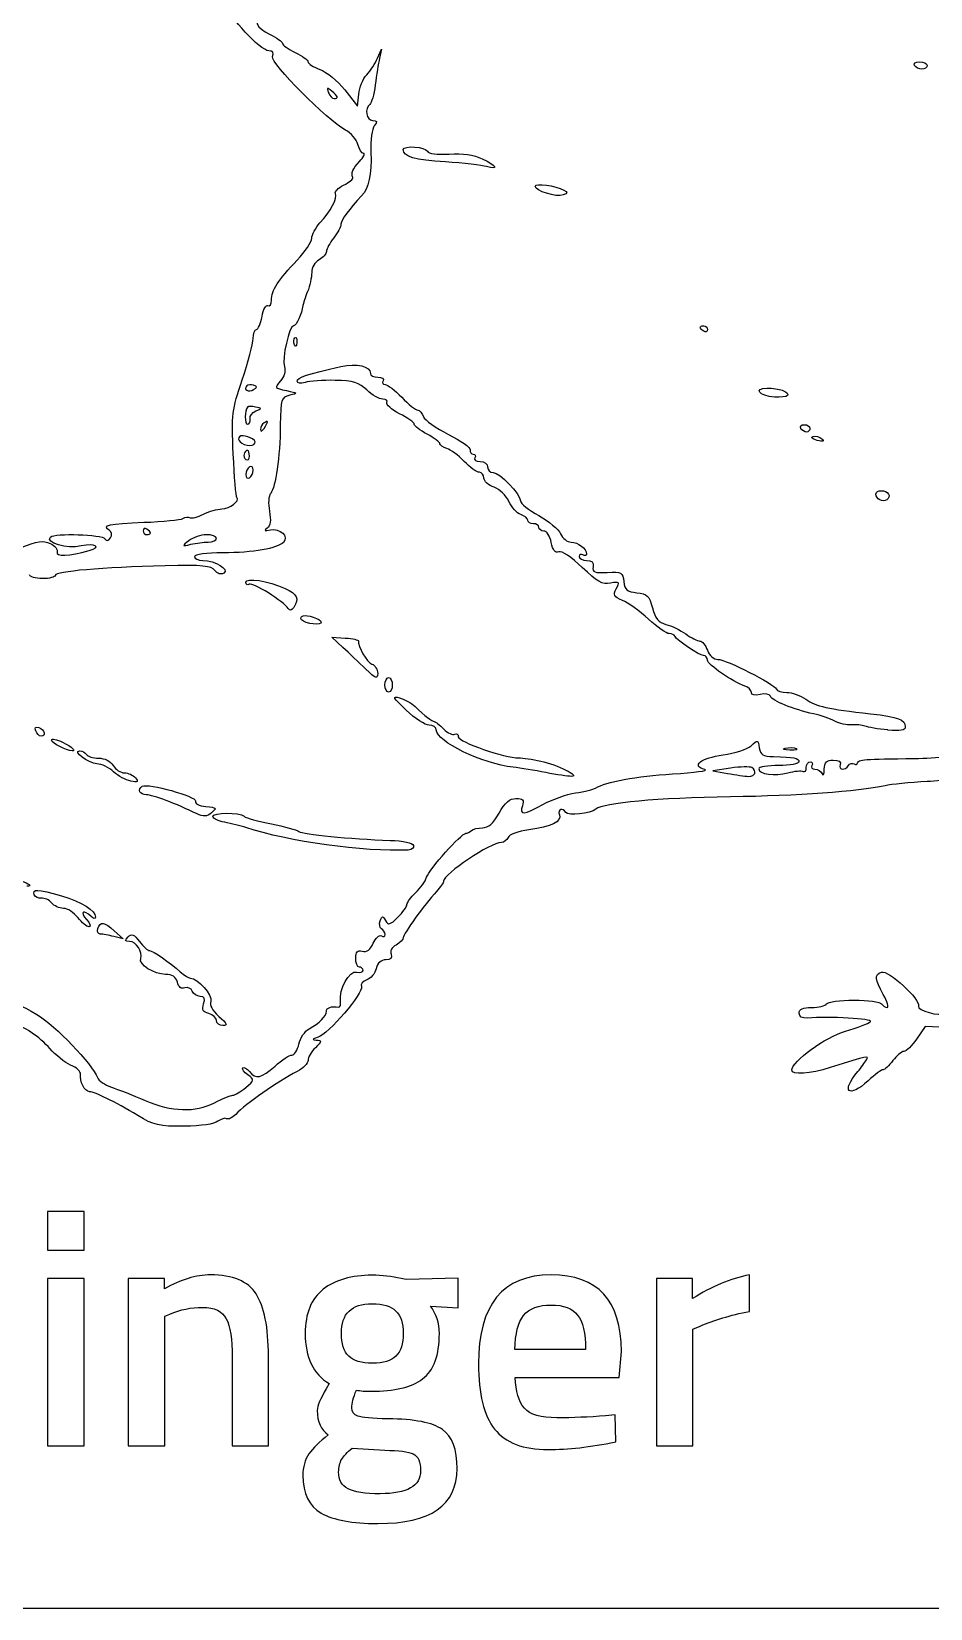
# Model space of a CAD drawing. Extents: x 156 to 440, y 350 to 491.
# Drawn here: x 214.3 to 258.4, y 349.6 to 427 of the extents above; entities that cross this region are included whole.
import ezdxf

# ---------------------------------------------------------------- set-up
doc = ezdxf.new("R2010")
doc.units = 0
doc.layers.add('Layer_1', color=7, linetype='CONTINUOUS')

msp = doc.modelspace()

# ---------------------------------------------------------------- linework, layer by layer
at = {"layer": 'Layer_1', "color": 7}
for points in [[(231.273655, 425.736822), (231.469699, 426.186964), (231.369863, 425.736794)], [(229.023825, 424.121669), (229.02391, 424.121102)], [(229.659055, 424.181027), (230.289233, 423.387921), (230.347542, 423.977159)], [(236.636116, 420.418488), (236.636229, 420.416107)], [(240.397112, 419.020668), (240.397098, 419.020469)], [(247.304384, 412.324271), (247.304384, 412.323987)], [(227.196009, 411.660709), (227.195413, 411.660312)], [(224.845603, 409.641676), (224.845603, 409.642243)], [(250.777545, 409.088494), (250.777545, 409.088891)], [(224.889843, 408.605669), (224.890447, 408.604025)], [(225.697107, 407.821465), (225.697107, 407.822882)], [(224.661855, 407.189339), (224.661861, 407.189962)], [(252.872033, 406.963587), (252.87179, 406.963587)], [(224.897505, 406.472088), (224.897477, 406.472485)], [(224.976875, 405.662598), (224.976875, 405.66223)], [(256.310291, 404.042315), (256.310289, 404.04291)], [(222.861325, 402.326079), (222.861266, 402.32554)], [(227.158064, 398.757713), (227.158081, 398.756154)], [(228.493879, 397.985726), (228.49386, 397.985159)], [(229.570257, 396.790894), (229.03134, 397.296454), (229.689998, 397.248831)], [(230.694361, 395.728668), (230.694369, 395.725153)], [(214.73392, 392.428006), (214.733665, 392.428431)], [(256.352477, 392.730151), (256.35261, 392.734035)], [(216.256575, 391.707723), (216.256575, 391.708261)], [(251.535475, 391.741228), (251.535526, 391.742929)], [(248.626899, 390.858009), (247.753006, 390.731301), (248.473236, 390.598356)], [(249.662217, 390.88423), (249.662208, 390.886356)], [(219.141799, 390.222397), (219.141652, 390.220696)], [(223.111043, 388.666035), (223.110924, 388.665184)], [(232.779966, 386.835024), (232.779991, 386.832019)], [(217.199319, 383.572687), (217.199143, 383.56988)], [(218.332814, 382.859631), (218.765492, 382.473383), (218.315469, 382.586939)], [(223.671898, 378.208205), (223.672028, 378.209991)], [(260.354974, 378.067776), (258.183771, 378.158769), (257.766012, 377.549121)], [(220.795997, 365.270287), (220.795997, 365.780041), (219.020604, 365.780041), (219.020604, 357.559342), (220.812106, 357.559342), (220.812106, 363.93874), (221.059655, 364.036819)], [(231.005948, 365.945244), (231.005957, 365.944677)], [(233.868257, 364.433102), (235.232025, 364.351181), (235.232025, 365.796992), (232.683202, 365.732646), (232.437098, 365.781118)], [(246.758882, 364.794208), (246.758882, 365.780041), (244.982027, 365.780041), (244.982027, 357.559342), (246.775, 357.559342), (246.775, 363.297118), (247.136814, 363.445087)], [(249.553809, 364.168715), (249.553809, 365.961685)], [(224.134362, 361.915739), (224.134362, 357.559285), (225.909754, 357.559285), (225.909754, 361.965543)], [(241.497167, 362.295836), (238.026954, 362.295836)], [(238.044498, 360.913805), (243.140695, 360.913805), (243.256405, 362.195546)], [(228.90244, 360.618491), (228.7545, 360.371027)], [(242.976662, 357.757087), (242.944404, 359.088633), (242.482975, 359.038743)], [(230.020118, 357.444255), (231.631441, 357.346176)], [(281.304513, 349.572813), (172.964497, 349.572813)]]:
    msp.add_lwpolyline(points, dxfattribs=at)
for points in [[(258.028744, 425.197247)], [(252.356706, 407.37206)], [(219.935404, 402.601351)], [(231.819695, 394.589083)], [(240.802024, 390.454894)], [(215.058203, 369.06874), (215.058203, 367.177606), (216.849708, 367.177606), (216.849708, 369.06874)], [(215.058203, 365.780551), (215.058203, 357.559852), (216.849708, 357.559852), (216.849708, 365.780863)], [(223.065028, 365.961628)], [(239.803773, 365.961657)], [(231.005957, 364.54714)], [(239.803809, 364.481376)], [(230.020104, 357.44417)]]:
    msp.add_lwpolyline(points, close=True, dxfattribs=at)
for points in [[(225.925634, 426.10028), (225.538081, 426.10028), (223.896515, 427.844381), (223.896515, 428.256057)], [(225.607859, 427.782501), (225.150851, 427.60732), (225.306967, 427.232721), (225.967972, 426.919068)], [(225.967972, 426.919068), (226.314553, 426.755225), (226.598153, 426.552066), (226.598153, 426.468954)], [(226.598153, 426.468954), (226.598153, 426.386466), (226.881743, 426.183335), (227.228338, 426.018869)], [(226.116717, 425.81588), (226.189284, 426.005518), (226.125505, 426.10028), (225.925634, 426.10028)], [(229.700537, 422.210551), (228.80562, 422.6796), (225.997305, 425.50475), (226.116717, 425.81588)], [(227.228338, 426.018869), (227.574924, 425.855027), (227.85853, 425.647843), (227.85853, 425.559883)], [(227.85853, 425.559883), (227.85853, 425.472009), (228.121841, 425.303915), (228.443683, 425.186929)], [(230.741836, 424.926567), (230.926541, 425.125559), (231.165893, 425.489301), (231.273655, 425.736822)], [(231.369863, 425.736794), (231.314899, 425.489613), (231.220137, 424.899411), (231.159022, 424.426139)], [(257.657995, 425.377247), (257.59688, 425.476743), (257.713583, 425.557247), (257.91745, 425.557247)], [(258.02873, 425.197247), (257.885977, 425.197247), (257.719195, 425.278318), (257.657995, 425.377247)], [(257.91745, 425.557247), (258.121375, 425.557247), (258.288171, 425.476176), (258.288171, 425.377247)], [(258.288171, 425.377247), (258.288171, 425.277751), (258.171299, 425.197247), (258.028744, 425.197247)], [(228.443683, 425.186929), (228.765543, 425.069008), (229.312446, 424.617137), (229.659055, 424.181027)], [(230.347542, 423.977159), (230.379545, 424.301216), (230.557051, 424.728454), (230.741836, 424.926567)], [(229.02391, 424.121102), (228.794615, 424.311874), (228.76831, 424.300252), (228.863044, 424.053638)], [(228.863044, 424.053638), (228.925406, 423.89178), (229.048855, 423.758098), (229.137239, 423.758098)], [(229.137239, 423.758098), (229.368915, 423.758098), (229.336089, 423.86298), (229.023825, 424.121669)], [(231.159022, 424.426139), (231.097907, 423.952894), (230.978483, 423.52268), (230.893529, 423.470268)], [(230.893529, 423.470268), (230.617916, 423.300189), (230.726171, 422.675887), (231.031179, 422.675887)], [(231.113639, 422.42332), (230.994442, 422.281304), (230.921762, 421.716444), (230.945289, 421.117852)], [(231.031179, 422.675887), (231.261636, 422.675887), (231.279041, 422.623729), (231.113639, 422.42332)], [(230.305226, 421.505603), (230.24346, 421.7508), (229.97143, 422.06862), (229.700537, 422.210551)], [(230.584921, 421.058665), (230.492852, 421.058665), (230.367022, 421.260775), (230.305226, 421.505603)], [(230.385504, 420.664706), (230.587359, 420.882123), (230.677214, 421.058665), (230.584921, 421.058665)], [(230.945289, 421.117852), (230.988064, 420.032296), (230.840691, 419.336929), (230.490366, 418.972309)], [(232.540041, 421.246715), (232.540041, 421.466967), (233.641789, 421.388731), (233.728424, 421.164227)], [(234.610634, 420.640044), (233.093716, 420.736139), (232.540041, 420.89828), (232.540041, 421.246715)], [(233.728424, 421.164227), (233.77477, 421.042054), (234.189037, 420.991313), (234.799622, 421.030148)], [(234.799622, 421.030148), (235.462606, 421.07125), (236.003658, 420.992447), (236.418386, 420.797707)], [(236.418386, 420.797707), (237.119751, 420.46492), (237.25264, 420.233584), (236.636116, 420.418488)], [(230.063389, 419.871997), (229.962759, 420.108973), (230.035893, 420.28937), (230.385504, 420.664706)], [(236.636229, 420.416107), (236.413312, 420.482154), (235.5019, 420.583351), (234.610634, 420.640044)], [(229.201841, 419.088387), (229.149967, 419.172009), (229.332603, 419.359096), (229.607921, 419.503266)], [(229.607921, 419.503266), (229.883193, 419.646132), (230.088144, 419.813546), (230.063389, 419.871997)], [(239.021912, 419.449266), (239.021912, 419.613676), (240.013624, 419.481865), (240.437024, 419.257644)], [(240.397098, 419.020469), (240.064671, 418.89291), (239.021912, 419.219178), (239.021912, 419.449266)], [(240.437024, 419.257644), (240.63457, 419.153613), (240.626718, 419.109392), (240.397112, 419.020668)], [(228.442915, 417.643398), (228.958313, 418.194992), (229.323832, 418.891011), (229.201841, 419.088387)], [(230.490366, 418.972309), (229.89092, 418.348403), (229.47836, 417.786151), (229.474823, 417.588293)], [(228.037796, 416.891197), (228.037796, 417.066378), (228.219979, 417.404891), (228.442915, 417.643398)], [(227.322437, 415.820551), (227.715883, 416.234154), (228.037796, 416.715959), (228.037796, 416.891197)], [(229.118715, 416.914441), (228.925052, 416.66726), (228.764818, 416.365852), (228.762624, 416.245521)], [(229.474823, 417.588293), (229.472453, 417.464419), (229.312369, 417.161991), (229.118715, 416.914441)], [(228.762624, 416.245521), (228.760254, 416.124198), (228.596655, 415.940088), (228.398494, 415.834044)], [(226.057221, 413.852315), (226.057221, 414.319011), (226.397307, 414.848069), (227.322437, 415.820551)], [(228.398494, 415.834044), (228.191961, 415.722926), (228.038397, 415.45715), (228.038397, 415.209288)], [(228.038397, 415.209288), (228.038397, 414.972595), (227.944854, 414.549156), (227.830391, 414.270397)], [(225.886122, 413.581039), (225.980033, 413.524346), (226.057221, 413.644252), (226.057221, 413.852315)], [(227.830391, 414.270397), (227.715871, 413.991468), (227.613115, 413.682435), (227.601635, 413.58342)], [(225.31682, 412.416369), (225.404807, 412.416369), (225.530552, 412.702157), (225.596004, 413.051528)], [(225.596004, 413.051528), (225.661541, 413.400898), (225.792162, 413.639206), (225.886122, 413.581039)], [(227.601635, 413.58342), (227.555742, 413.183565), (227.285048, 412.593165), (227.147482, 412.593165)], [(225.156776, 411.963165), (225.156776, 412.212331), (225.228861, 412.416369), (225.31682, 412.416369)], [(227.147482, 412.593165), (226.92672, 412.593165), (226.568069, 410.990797), (226.697533, 410.582863)], [(247.124327, 412.515043), (247.124327, 412.55898), (247.205455, 412.594413), (247.304384, 412.594413)], [(247.304384, 412.323987), (247.205285, 412.384365), (247.124327, 412.469405), (247.124327, 412.515043)], [(247.304384, 412.594413), (247.403483, 412.594413), (247.484441, 412.508523), (247.484441, 412.403357)], [(247.484441, 412.403357), (247.484441, 412.297909), (247.403313, 412.264176), (247.304384, 412.324271)], [(224.622729, 409.937584), (224.916449, 410.80235), (225.156776, 411.713915), (225.156776, 411.963165)], [(227.195413, 411.660312), (227.143397, 411.790989), (227.149662, 411.945562), (227.210437, 412.005402)], [(227.304944, 411.770126), (227.296157, 411.558945), (227.253694, 411.518126), (227.196009, 411.660709)], [(227.210437, 412.005402), (227.270248, 412.064079), (227.312739, 411.959197), (227.304944, 411.770126)], [(229.467163, 410.588589), (230.267673, 410.768022), (230.920291, 410.614101), (230.920291, 410.242479)], [(224.183863, 406.298268), (224.094033, 408.246945), (224.119035, 408.455065), (224.622729, 409.937584)], [(226.497322, 409.880353), (226.194814, 409.546091), (226.205189, 409.529735), (226.796185, 409.409008)], [(226.697533, 410.582863), (226.766897, 410.364595), (226.688746, 410.093206), (226.497322, 409.880353)], [(227.319245, 409.869326), (227.319245, 410.049609), (227.841883, 410.224649), (229.467163, 410.588589)], [(227.712889, 409.810365), (227.482347, 409.737515), (227.319245, 409.762176), (227.319245, 409.869326)], [(229.19027, 409.910712), (228.594209, 409.924885), (227.929388, 409.877546), (227.712889, 409.810365)], [(230.74204, 409.437808), (230.35771, 409.806057), (230.080156, 409.890586), (229.19027, 409.910712)], [(230.920291, 410.242479), (230.920291, 410.146951), (231.087081, 410.068998), (231.291031, 410.068998)], [(231.291031, 410.068998), (231.494984, 410.068998), (231.611686, 409.987928), (231.550486, 409.888998)], [(231.550486, 409.888998), (231.489343, 409.789219), (231.530927, 409.708715), (231.644795, 409.708715)], [(224.845603, 409.642243), (224.662683, 409.458841), (224.938125, 409.308123), (225.181125, 409.457991)], [(225.181843, 409.675975), (225.056665, 409.717644), (224.905436, 409.704321), (224.845603, 409.641676)], [(225.181125, 409.457991), (225.364584, 409.572227), (225.364754, 409.612762), (225.181843, 409.675975)], [(226.95844, 409.176), (226.529949, 409.071685), (226.507666, 409.00252), (226.49478, 407.724775)], [(226.796185, 409.409008), (227.375986, 409.289669), (227.384578, 409.278047), (226.95844, 409.176)], [(231.525947, 408.989395), (231.352296, 408.989395), (230.999465, 409.192356), (230.74204, 409.437808)], [(231.644795, 409.708715), (231.757812, 409.708715), (232.12588, 409.42508), (232.46248, 409.078488)], [(232.46248, 409.078488), (232.799088, 408.731868), (233.151477, 408.448346), (233.245576, 408.448346)], [(250.777545, 409.088891), (250.031197, 409.134529), (249.715046, 409.532939), (250.425473, 409.532939)], [(250.425473, 409.532939), (250.673278, 409.532939), (251.004042, 409.48475), (251.160695, 409.423238)], [(251.160695, 409.423238), (251.669322, 409.22708), (251.461964, 409.046882), (250.777545, 409.088494)], [(224.890447, 408.604025), (224.73267, 408.439616), (224.729722, 407.749663), (224.886762, 407.752866)], [(225.277347, 408.6), (225.09644, 408.637984), (224.921917, 408.639685), (224.889843, 408.605669)], [(225.013499, 408.017622), (224.983962, 408.159354), (225.10571, 408.335556), (225.283584, 408.405543)], [(225.283584, 408.405543), (225.592826, 408.528567), (225.592586, 408.535654), (225.277347, 408.6)], [(231.73469, 408.816482), (231.793481, 408.912009), (231.699569, 408.989395), (231.525947, 408.989395)], [(232.354242, 408.272683), (231.954633, 408.477912), (231.675834, 408.721266), (231.73469, 408.816482)], [(233.245576, 408.448346), (233.33963, 408.448346), (233.466452, 408.308031), (233.527226, 408.133077)], [(224.886762, 407.752866), (224.985861, 407.755191), (225.042667, 407.875039), (225.013499, 408.017622)], [(225.697107, 407.822882), (225.598008, 407.762504), (225.518241, 407.613969), (225.519744, 407.497181)], [(225.519744, 407.497181), (225.520934, 407.367921), (225.592226, 407.390031), (225.697107, 407.551606)], [(225.697107, 407.551606), (225.920761, 407.897461), (225.920761, 407.959795), (225.697107, 407.821465)], [(226.49478, 407.724775), (226.477772, 406.120649), (226.273847, 404.666419), (226.020929, 404.35903)], [(233.080807, 407.753887), (233.080807, 407.834957), (232.753867, 408.068759), (232.354242, 408.272683)], [(233.710997, 407.266469), (233.364396, 407.453556), (233.080807, 407.672476), (233.080807, 407.753887)], [(233.527226, 408.133077), (233.588001, 407.960164), (234.140389, 407.565808), (234.75471, 407.25737)], [(252.075991, 407.55206), (252.014848, 407.651272), (252.091582, 407.73206), (252.245531, 407.73206)], [(252.356678, 407.37206), (252.263616, 407.37206), (252.13722, 407.453131), (252.075991, 407.55206)], [(252.245531, 407.73206), (252.399878, 407.73206), (252.526246, 407.650706), (252.526246, 407.55206)], [(252.526246, 407.55206), (252.526246, 407.452564), (252.450079, 407.37206), (252.356706, 407.37206)], [(224.661861, 407.189962), (224.340262, 407.192428), (224.38347, 406.891587), (224.723117, 406.761307)], [(225.131199, 407.032583), (224.996723, 407.117339), (224.785636, 407.187354), (224.661855, 407.189339)], [(224.723117, 406.761307), (225.113893, 406.612772), (225.44676, 406.832173), (225.131199, 407.032583)], [(234.341186, 406.800113), (234.341186, 406.869562), (234.057609, 407.079893), (233.710997, 407.266469)], [(234.675099, 406.568239), (234.491528, 406.625499), (234.341186, 406.730665), (234.341186, 406.800113)], [(234.75471, 407.25737), (235.369032, 406.948932), (235.851398, 406.60458), (235.826643, 406.492186)], [(252.87179, 406.963587), (252.628435, 407.0268), (252.546701, 407.107587), (252.681698, 407.154359)], [(252.681698, 407.154359), (252.811468, 407.198013), (253.003479, 407.145855), (253.108103, 407.042391)], [(253.108103, 407.042391), (253.241813, 406.909729), (253.171485, 406.886485), (252.872033, 406.963587)], [(224.356124, 404.154312), (224.31369, 404.197965), (224.236162, 405.16149), (224.183863, 406.298268)], [(224.897477, 406.472485), (224.707555, 406.472485), (224.62759, 406.12697), (224.794012, 406.024214)], [(224.794012, 406.024214), (224.894755, 405.962702), (224.976903, 406.038387), (224.976903, 406.191458)], [(224.976903, 406.191458), (224.976903, 406.344813), (224.941158, 406.472088), (224.897505, 406.472088)], [(235.53036, 405.930983), (235.243619, 406.223235), (234.858764, 406.509987), (234.675099, 406.568239)], [(235.826643, 406.492186), (235.800848, 406.379083), (235.86732, 406.286391), (235.972174, 406.286391)], [(235.972174, 406.286391), (236.077027, 406.286391), (236.112772, 406.20532), (236.051572, 406.106391)], [(236.051572, 406.106391), (235.9904, 406.007461), (236.107301, 405.926391), (236.311027, 405.926391)], [(224.976875, 405.66223), (224.877776, 405.601852), (224.79679, 405.430639), (224.79679, 405.280857)], [(224.79679, 405.280857), (224.79679, 405.133739), (224.877917, 405.060605), (224.976875, 405.122967)], [(225.156903, 405.504425), (225.156903, 405.651543), (225.075776, 405.724394), (224.976875, 405.662598)], [(224.976875, 405.122967), (225.075974, 405.183061), (225.156903, 405.354557), (225.156903, 405.504425)], [(236.276748, 405.394554), (236.152959, 405.396964), (235.817084, 405.63805), (235.53036, 405.930983)], [(236.501677, 405.110154), (236.501677, 405.262942), (236.400423, 405.391918), (236.276748, 405.394554)], [(236.311027, 405.926391), (236.520479, 405.926391), (236.681765, 405.807902), (236.681765, 405.656249)], [(236.681765, 405.656249), (236.681765, 405.508847), (236.804335, 405.386107), (236.954373, 405.386107)], [(236.954373, 405.386107), (237.268791, 405.386107), (238.289094, 404.325694), (238.296949, 403.990753)], [(236.999078, 404.657291), (236.725506, 404.752819), (236.501677, 404.956431), (236.501677, 405.110154)], [(237.730612, 403.955065), (237.599623, 404.251002), (237.277517, 404.560233), (236.999078, 404.657291)], [(255.767193, 404.321839), (255.767193, 404.541808), (256.254542, 404.542091), (256.38969, 404.322945)], [(223.624732, 403.593704), (224.009558, 403.593704), (224.523068, 403.987351), (224.356124, 404.154312)], [(226.020929, 404.35903), (225.915934, 404.231754), (225.890252, 403.854151), (225.960891, 403.477483)], [(238.313514, 403.315427), (238.121722, 403.375521), (237.859367, 403.664145), (237.730612, 403.955065)], [(238.296949, 403.990753), (238.299316, 403.866312), (238.703057, 403.542794), (239.192963, 403.270469)], [(256.310289, 404.04291), (256.095394, 403.910532), (255.767193, 404.080328), (255.767193, 404.321839)], [(256.38969, 404.322945), (256.446694, 404.229969), (256.4118, 404.105528), (256.310291, 404.042315)], [(218.085282, 402.542702), (217.690282, 402.786198), (218.079045, 402.876624), (219.789227, 402.936633)], [(219.789227, 402.936633), (220.729927, 402.970932), (221.593204, 403.055121), (221.70765, 403.125704)], [(221.70765, 403.125704), (221.822028, 403.196003), (221.98227, 403.213011), (222.063653, 403.163405)], [(222.063653, 403.163405), (222.145149, 403.114365), (222.437854, 403.191751), (222.714408, 403.332633)], [(222.714408, 403.332633), (222.990956, 403.474365), (223.400611, 403.593704), (223.624732, 403.593704)], [(225.960891, 403.477483), (226.046866, 403.018639), (226.01217, 402.767717), (225.84623, 402.649654)], [(238.66232, 403.036781), (238.66232, 403.129757), (238.505394, 403.254765), (238.313514, 403.315427)], [(238.932405, 402.869254), (238.783898, 402.869254), (238.66232, 402.944372), (238.66232, 403.036781)], [(239.192963, 403.270469), (239.682855, 402.99806), (240.167271, 402.593074), (240.269414, 402.370271)], [(216.709815, 401.774088), (216.012557, 401.618466), (214.918203, 401.934246), (215.19652, 402.21343)], [(215.19652, 402.21343), (215.398375, 402.416391), (217.745382, 402.34354), (217.876453, 402.131792)], [(217.876453, 402.131792), (217.96257, 401.993745), (218.044094, 402.00395), (218.147672, 402.173178)], [(218.147672, 402.173178), (218.234781, 402.312643), (218.209326, 402.466139), (218.085282, 402.542702)], [(219.935404, 402.601351), (219.836305, 402.661446), (219.755347, 402.629698), (219.755347, 402.521981)], [(219.755347, 402.521981), (219.755347, 402.416816), (219.836475, 402.330926), (219.935404, 402.330926)], [(220.115517, 402.410296), (220.115517, 402.454233), (220.03439, 402.539839), (219.935404, 402.601351)], [(219.935404, 402.330926), (220.034503, 402.330926), (220.115517, 402.367493), (220.115517, 402.410296)], [(222.861266, 402.32554), (222.588941, 402.323046), (222.204076, 402.191461), (222.006016, 402.032976)], [(223.35647, 402.152031), (223.35647, 402.251811), (223.133553, 402.329764), (222.861325, 402.326079)], [(222.951339, 401.969197), (223.174256, 401.970387), (223.35647, 402.052819), (223.35647, 402.152031)], [(225.84623, 402.649654), (225.676945, 402.528331), (225.723518, 402.507071), (226.006614, 402.567732)], [(226.006614, 402.567732), (226.480706, 402.672047), (226.934019, 402.235313), (226.648797, 401.950091)], [(239.20249, 402.68897), (239.20249, 402.78875), (239.081054, 402.869254), (238.932405, 402.869254)], [(239.450125, 402.50897), (239.313977, 402.50897), (239.20249, 402.590041), (239.20249, 402.68897)], [(239.809626, 401.949354), (239.748086, 402.25714), (239.586199, 402.50897), (239.450125, 402.50897)], [(240.269414, 402.370271), (240.37149, 402.148035), (240.602723, 401.965115), (240.783097, 401.965115)], [(213.726864, 401.681225), (214.55778, 402.0192), (214.836506, 402.061209), (215.184169, 401.900343)], [(215.184169, 401.900343), (215.42055, 401.790643), (215.574729, 401.597093), (215.526671, 401.46908)], [(215.526671, 401.46908), (215.442595, 401.245427), (216.114219, 401.278876), (217.099349, 401.549584)], [(217.099349, 401.549584), (217.73984, 401.725332), (217.389844, 401.928038), (216.709815, 401.774088)], [(222.006016, 402.032976), (221.654752, 401.753197), (221.656969, 401.74886), (222.096101, 401.856094)], [(222.096101, 401.856094), (222.343736, 401.915622), (222.728525, 401.968063), (222.951339, 401.969197)], [(223.672538, 401.435915), (222.865172, 401.433562), (222.277139, 401.355694), (222.277139, 401.25138)], [(226.648797, 401.950091), (226.343784, 401.645112), (225.159293, 401.440479), (223.672538, 401.435915)], [(240.176375, 401.487562), (240.001705, 401.421231), (239.88636, 401.565515), (239.809626, 401.949354)], [(241.334433, 400.719231), (240.806007, 401.225953), (240.325455, 401.544737), (240.176375, 401.487562)], [(240.783097, 401.965115), (241.126251, 401.965115), (241.543176, 401.643298), (241.543176, 401.3784)], [(241.36312, 401.334746), (241.26402, 401.395124), (241.183035, 401.363093), (241.183035, 401.25566)], [(241.543176, 401.3784), (241.543176, 401.293644), (241.462049, 401.273518), (241.36312, 401.334746)], [(220.830911, 400.797694), (217.742726, 400.723994), (215.435132, 400.524435), (215.435132, 400.331055)], [(223.279316, 400.573474), (223.110541, 400.80308), (222.691204, 400.842482), (220.830911, 400.797694)], [(222.277139, 401.25138), (222.277139, 401.151883), (222.459321, 401.067978), (222.682249, 401.064293)], [(222.682249, 401.064293), (223.284838, 401.052954), (224.00517, 400.618233), (223.714556, 400.438545)], [(223.714556, 400.438545), (223.57512, 400.352372), (223.401889, 400.404813), (223.279316, 400.573474)], [(241.183035, 401.25566), (241.183035, 401.150494), (241.348578, 401.064321), (241.551037, 401.064321)], [(242.720266, 399.945458), (242.326392, 399.870624), (242.071639, 400.011789), (241.334433, 400.719231)], [(241.551037, 401.064321), (241.80162, 401.064321), (241.902156, 400.963691), (241.866122, 400.749194)], [(241.866122, 400.749194), (241.821816, 400.485855), (241.936875, 400.440756), (242.566886, 400.475083)], [(214.804953, 400.170331), (214.458341, 400.170331), (214.174763, 400.255937), (214.174763, 400.360252)], [(215.435132, 400.331055), (215.435132, 400.242331), (215.151545, 400.170331), (214.804953, 400.170331)], [(224.797626, 399.989735), (224.797626, 400.237483), (225.906758, 400.060035), (226.733182, 399.680334)], [(224.964757, 399.893924), (224.872801, 399.838082), (224.797626, 399.876917), (224.797626, 399.989735)], [(226.88604, 398.702863), (226.674065, 399.045742), (225.135592, 399.999515), (224.964757, 399.893924)], [(242.566886, 400.475083), (243.265544, 400.513918), (243.324686, 400.480753), (243.377133, 400.02497)], [(243.007614, 399.672765), (243.184978, 400.004135), (243.15853, 400.029137), (242.720266, 399.945458)], [(243.377133, 400.02497), (243.424216, 399.617717), (243.532811, 399.524457), (244.014922, 399.477883)], [(226.733182, 399.680334), (227.331675, 399.40509), (227.431216, 399.188806), (227.158064, 398.757713)], [(243.309679, 399.102009), (242.88169, 399.279458), (242.839576, 399.359112), (243.007614, 399.672765)], [(244.588416, 398.181827), (244.158627, 398.574652), (243.583203, 398.988765), (243.309679, 399.102009)], [(244.014922, 399.477883), (244.519617, 399.430261), (244.620607, 399.332466), (244.781952, 398.731748)], [(227.158081, 398.756154), (227.056459, 398.595997), (226.963057, 398.576721), (226.88604, 398.702863)], [(227.498434, 398.210797), (227.498434, 398.396466), (227.812243, 398.399017), (228.273032, 398.216466)], [(244.781952, 398.731748), (244.923372, 398.206517), (245.08294, 398.012854), (245.450115, 397.920643)], [(228.49386, 397.985159), (228.341837, 397.834356), (227.498434, 398.025978), (227.498434, 398.210797)], [(228.273032, 398.216466), (228.451558, 398.146734), (228.550856, 398.041852), (228.493879, 397.985726)], [(245.602165, 397.467439), (245.474464, 397.467439), (245.018205, 397.788888), (244.588416, 398.181827)], [(245.450115, 397.920643), (245.715437, 397.854879), (246.152477, 397.642847), (246.421378, 397.451452)], [(245.894511, 397.333361), (245.861657, 397.407628), (245.730073, 397.467439), (245.602165, 397.467439)], [(230.694369, 395.725153), (230.372501, 396.033194), (229.86667, 396.512787), (229.570257, 396.790894)], [(229.689998, 397.248831), (230.052257, 397.220485), (230.342457, 397.159824), (230.334877, 397.111918)], [(230.334877, 397.111918), (230.294965, 396.850847), (230.749934, 396.066104), (230.995653, 395.971795)], [(247.297635, 396.388148), (247.084413, 396.388148), (245.985627, 397.128416), (245.894511, 397.333361)], [(246.421378, 397.451452), (246.6903, 397.259263), (247.001068, 397.103244), (247.112016, 397.103244)], [(247.112016, 397.103244), (247.222823, 397.103244), (247.390747, 396.899433), (247.484877, 396.653187)], [(230.995653, 395.971795), (231.1517, 395.913118), (231.27952, 395.706189), (231.27952, 395.514935)], [(247.491581, 396.163928), (247.487896, 396.288369), (247.400617, 396.388148), (247.297635, 396.388148)], [(247.484877, 396.653187), (247.586386, 396.386164), (247.798383, 396.203074), (248.005636, 396.203074)], [(249.330546, 394.891172), (248.696957, 395.115109), (247.497985, 395.945065), (247.491581, 396.163928)], [(248.005636, 396.203074), (248.399206, 396.203074), (250.783109, 394.990129), (250.875887, 394.742636)], [(231.27952, 395.514935), (231.27952, 395.21452), (231.199384, 395.24366), (230.694361, 395.728668)], [(231.639639, 394.949169), (231.639639, 395.148161), (231.720766, 395.309282), (231.819695, 395.309282)], [(231.819695, 395.309282), (231.918795, 395.309282), (231.999724, 395.147991), (231.999724, 394.949169)], [(231.819695, 394.589083), (231.720596, 394.589083), (231.639639, 394.750375), (231.639639, 394.949169)], [(231.999724, 394.949169), (231.999724, 394.750176), (231.918596, 394.589083), (231.819695, 394.589083)], [(232.682919, 393.70252), (232.023268, 394.329203), (231.975899, 394.418381), (232.359993, 394.310409)], [(249.645651, 394.574542), (249.645651, 394.687928), (249.503834, 394.830227), (249.330546, 394.891172)], [(250.080866, 394.478447), (249.811291, 394.41155), (249.645651, 394.445849), (249.645651, 394.574542)], [(250.58232, 394.388872), (250.543996, 394.504243), (250.331709, 394.540243), (250.080866, 394.478447)], [(252.706538, 393.525383), (251.726202, 393.735997), (250.655352, 394.169811), (250.58232, 394.388872)], [(250.875887, 394.742636), (250.908741, 394.654479), (251.139453, 394.583046), (251.388238, 394.583046)], [(251.388238, 394.583046), (251.637177, 394.583046), (252.055653, 394.432526), (252.318506, 394.245836)], [(232.359993, 394.310409), (232.607628, 394.241528), (232.948035, 394.05189), (233.116577, 393.891052)], [(233.808256, 392.968233), (233.614451, 392.968233), (233.108104, 393.298611), (232.682919, 393.70252)], [(233.116577, 393.891052), (233.603229, 393.426227), (233.957339, 393.148205), (234.062901, 393.148205)], [(252.318506, 394.245836), (252.818351, 393.89315), (253.397608, 393.762756), (255.507259, 393.528387)], [(214.47282, 392.689786), (214.406065, 392.864117), (214.458647, 392.916841), (214.633687, 392.84966)], [(214.633687, 392.84966), (214.918483, 392.739959), (214.99266, 392.428006), (214.73392, 392.428006)], [(234.160532, 392.732957), (234.160532, 392.862217), (234.001962, 392.968233), (233.808256, 392.968233)], [(234.062901, 393.148205), (234.116646, 393.148205), (234.325502, 392.983795), (234.527202, 392.781543)], [(253.751683, 393.167735), (253.523466, 393.291326), (253.053139, 393.451427), (252.706538, 393.525383)], [(254.561913, 392.982633), (254.344637, 392.959956), (253.979906, 393.043861), (253.751683, 393.167735)], [(255.227284, 392.919137), (255.078777, 392.974696), (254.779319, 393.004743), (254.561913, 392.982633)], [(256.35261, 392.734035), (255.882231, 392.779672), (255.375822, 392.863011), (255.227284, 392.919137)], [(255.507259, 393.528387), (256.880616, 393.376734), (257.207732, 393.251726), (257.207732, 392.884072)], [(257.207732, 392.884072), (257.207732, 392.709742), (256.981867, 392.667789), (256.352477, 392.730151)], [(214.733665, 392.428431), (214.645195, 392.428431), (214.527728, 392.54692), (214.47282, 392.689786)], [(215.254559, 392.23012), (215.254559, 392.323946), (215.497517, 392.279443), (215.794721, 392.130907)], [(216.256575, 391.708261), (215.984789, 391.708261), (215.254559, 392.088557), (215.254559, 392.23012)], [(215.794721, 392.130907), (216.276902, 391.891096), (216.476206, 391.707723), (216.256575, 391.707723)], [(237.94164, 390.902683), (236.44112, 391.064258), (234.160532, 392.168863), (234.160532, 392.732957)], [(234.527202, 392.781543), (234.728802, 392.578866), (234.971949, 392.463156), (235.067366, 392.52189)], [(235.067366, 392.52189), (235.16278, 392.579717), (235.241357, 392.523052), (235.242094, 392.392913)], [(235.242094, 392.392913), (235.243278, 392.151969), (237.548925, 391.349906), (238.211697, 391.360734)], [(249.627895, 391.961594), (249.96276, 392.264617), (249.978773, 392.260507), (250.035908, 391.856712)], [(217.478441, 391.071288), (217.056674, 391.091131), (216.248156, 391.708261), (216.645783, 391.708261)], [(216.645783, 391.708261), (216.760161, 391.708261), (216.903906, 391.627191), (216.965075, 391.528261)], [(216.965075, 391.528261), (217.026218, 391.428482), (217.295138, 391.348261), (217.562562, 391.348261)], [(217.562562, 391.348261), (217.853796, 391.348261), (218.138978, 391.205395), (218.273672, 390.98812)], [(238.211697, 391.360734), (238.409668, 391.363285), (238.895892, 391.29582), (239.292011, 391.208797)], [(247.354988, 390.794003), (246.671527, 390.970035), (247.167618, 391.359543), (248.264906, 391.508419)], [(248.264906, 391.508419), (248.822855, 391.58382), (249.436199, 391.787915), (249.627895, 391.961594)], [(250.035908, 391.856712), (250.084834, 391.510885), (250.206724, 391.434718), (250.725577, 391.425392)], [(250.725577, 391.425392), (251.744567, 391.40555), (251.985954, 391.357928), (251.985954, 391.166589)], [(251.535526, 391.742929), (251.238438, 391.745367), (251.138696, 391.78715), (251.313829, 391.833071)], [(251.313829, 391.833071), (251.48901, 391.878992), (251.732089, 391.877008), (251.853987, 391.824567)], [(251.853987, 391.824567), (251.975792, 391.775528), (251.831594, 391.737827), (251.535475, 391.741228)], [(253.231852, 390.806589), (253.242907, 391.156186), (253.341439, 391.256702), (253.67328, 391.256702)], [(253.67328, 391.256702), (253.941041, 391.256702), (254.068248, 391.17308), (254.014106, 391.032765)], [(254.866586, 391.111852), (254.866586, 391.279946), (255.194073, 391.307159), (257.674391, 391.334088)], [(257.674391, 391.334088), (258.674012, 391.348261), (260.091933, 391.478088), (260.825315, 391.632066)], [(218.302543, 390.678576), (218.081554, 390.885789), (217.710714, 391.06114), (217.478441, 391.071288)], [(218.273672, 390.98812), (218.397348, 390.789128), (218.650008, 390.628035), (218.835105, 390.628035)], [(219.141652, 390.220696), (218.900991, 390.266617), (218.523515, 390.472413), (218.302543, 390.678576)], [(218.835105, 390.628035), (219.020179, 390.628035), (219.263287, 390.5172), (219.375317, 390.383405)], [(239.541681, 390.641046), (239.008255, 390.747628), (238.288235, 390.864983), (237.94164, 390.902683)], [(239.292011, 391.208797), (240.122177, 391.025395), (241.243481, 390.465865), (240.802024, 390.454894)], [(240.80205, 390.454809), (240.642232, 390.452343), (240.075096, 390.534463), (239.541681, 390.641046)], [(241.993023, 389.880822), (242.487473, 390.191386), (243.99292, 390.46697), (245.774129, 390.572901)], [(245.774129, 390.572901), (246.863449, 390.636964), (247.57484, 390.73646), (247.354988, 390.794003)], [(248.473236, 390.598356), (248.869341, 390.525222), (249.335232, 390.460876), (249.508522, 390.456057)], [(249.662208, 390.886356), (249.573342, 390.940214), (249.10753, 390.930293), (248.626899, 390.858009)], [(249.508522, 390.456057), (249.840167, 390.444718), (249.936851, 390.71486), (249.662217, 390.88423)], [(250.995654, 390.986589), (250.450997, 390.986589), (250.005365, 390.914589), (250.005365, 390.826715)], [(250.005365, 390.826715), (250.005365, 390.557707), (250.810994, 390.445115), (251.441677, 390.624888)], [(251.985954, 391.166589), (251.985954, 391.067093), (251.54032, 390.986589), (250.995654, 390.986589)], [(251.441677, 390.624888), (251.769223, 390.718431), (252.106705, 390.752731), (252.191645, 390.70029)], [(252.191645, 390.70029), (252.276372, 390.648983), (252.34602, 390.732605), (252.34602, 390.885959)], [(252.34602, 390.885959), (252.34602, 391.039313), (252.431654, 391.166589), (252.536593, 391.166589)], [(252.536593, 391.166589), (252.641446, 391.166589), (252.677163, 391.085518), (252.615991, 390.986589)], [(252.615991, 390.986589), (252.554876, 390.887093), (252.624779, 390.806589), (252.770338, 390.806589)], [(252.770338, 390.806589), (252.916322, 390.806589), (253.07691, 390.704825), (253.126857, 390.581802)], [(253.126857, 390.581802), (253.176605, 390.456794), (253.224113, 390.55629), (253.231852, 390.806589)], [(254.014106, 391.032765), (253.911209, 390.764324), (254.256185, 390.728353), (254.418231, 390.989395)], [(254.418231, 390.989395), (254.480508, 391.090309), (254.60682, 391.124608), (254.698946, 391.068765)], [(254.698946, 391.068765), (254.791128, 391.012639), (254.866586, 391.029647), (254.866586, 391.111852)], [(260.987635, 390.543619), (260.343944, 390.403587), (259.128595, 390.246661), (258.286842, 390.198302)], [(219.375317, 390.383405), (219.53967, 390.184413), (219.494769, 390.155216), (219.141799, 390.222397)], [(219.913058, 389.548403), (219.5769, 389.548403), (219.452664, 389.811458), (219.712932, 389.971871)], [(219.712932, 389.971871), (219.979304, 390.135997), (222.398589, 389.463874), (222.325784, 389.245408)], [(241.002726, 389.640161), (241.448363, 389.710176), (241.893995, 389.81931), (241.993023, 389.880822)], [(256.216232, 389.996192), (254.838787, 389.707795), (251.945501, 389.498372), (248.618894, 389.446328)], [(258.286842, 390.198302), (257.445091, 390.15068), (256.513329, 390.061389), (256.216232, 389.996192)], [(222.405528, 388.609342), (221.387545, 389.108296), (220.219449, 389.548403), (219.913058, 389.548403)], [(222.325784, 389.245408), (222.283236, 389.116998), (222.487586, 389.010983), (222.836168, 388.97555)], [(222.836168, 388.97555), (223.362831, 388.924809), (223.388668, 388.894479), (223.111043, 388.666035)], [(237.243246, 388.646844), (237.538633, 389.172416), (237.764018, 389.367099), (238.077136, 389.367099)], [(238.077136, 389.367099), (238.424315, 389.367099), (238.484432, 389.298784), (238.391969, 389.006929)], [(238.391969, 389.006929), (238.243263, 388.538277), (238.44543, 388.552847), (239.404595, 389.079213)], [(239.404595, 389.079213), (239.837927, 389.316472), (240.557102, 389.569635), (241.002726, 389.640161)], [(240.53309, 388.677288), (240.375966, 388.931556), (240.106856, 388.842265), (240.211154, 388.570422)], [(248.618894, 389.446328), (245.0333, 389.391052), (242.390305, 389.150787), (242.007795, 388.84765)], [(223.110924, 388.665184), (222.877123, 388.471861), (222.710193, 388.457972), (222.405528, 388.609342)], [(223.177167, 388.481783), (223.177167, 388.693247), (224.487601, 388.700617), (224.716615, 388.493121)], [(223.762343, 388.200586), (223.440497, 388.263515), (223.177167, 388.391074), (223.177167, 388.481783)], [(224.797652, 387.93668), (224.550017, 388.018318), (224.084186, 388.137657), (223.762343, 388.200586)], [(224.716615, 388.493121), (224.810527, 388.407231), (225.414329, 388.23772), (226.058023, 388.116113)], [(236.429864, 387.926617), (236.719069, 387.926617), (236.956757, 388.138649), (237.243246, 388.646844)], [(240.211154, 388.570422), (240.342171, 388.228904), (239.826472, 387.973984), (238.703148, 387.824967)], [(242.007795, 388.84765), (241.726711, 388.624564), (240.642856, 388.499641), (240.53309, 388.677288)], [(232.779991, 386.832019), (230.618815, 386.734791), (226.877641, 387.253219), (224.797652, 387.93668)], [(226.058023, 388.116113), (226.7017, 387.99309), (227.30938, 387.828879), (227.408414, 387.74829)], [(227.408414, 387.74829), (227.589123, 387.602589), (229.90369, 387.375335), (231.898615, 387.31011)], [(233.684076, 385.496646), (233.806844, 385.886211), (235.388869, 387.657326), (235.613959, 387.657326)], [(235.613959, 387.657326), (235.689304, 387.657326), (235.811959, 387.717137), (235.886227, 387.791688)], [(235.886227, 387.791688), (235.96058, 387.865956), (236.205147, 387.926617), (236.429864, 387.926617)], [(237.687369, 387.454535), (237.635014, 387.319323), (237.48713, 387.206504), (237.358579, 387.206504)], [(238.703148, 387.824967), (238.18182, 387.756085), (237.741335, 387.596494), (237.687369, 387.454535)], [(231.898615, 387.31011), (232.534565, 387.287433), (232.996632, 387.18737), (233.038939, 387.062079)], [(233.038939, 387.062079), (233.078142, 386.943874), (232.961638, 386.841543), (232.779966, 386.835024)], [(237.358579, 387.206504), (236.830521, 387.206504), (234.51988, 385.66114), (234.51988, 385.307943)], [(212.316829, 385.640192), (213.244441, 385.548917), (214.636825, 385.072072), (214.029133, 385.053562)], [(233.145405, 384.740022), (233.379037, 384.958857), (233.62162, 385.298646), (233.684076, 385.496646)], [(234.51988, 385.307943), (234.51988, 385.241896), (234.361536, 385.013112), (234.167933, 384.80108)], [(214.403117, 384.64234), (214.29985, 384.937965), (214.546521, 384.926258), (215.741605, 384.579411)], [(214.754204, 384.464608), (214.604393, 384.436261), (214.44639, 384.517332), (214.403117, 384.64234)], [(215.252719, 384.23982), (215.128307, 384.388356), (214.904018, 384.490687), (214.754204, 384.464608)], [(215.741605, 384.579411), (216.732864, 384.291213), (217.415319, 383.864003), (217.415319, 383.531584)], [(234.167933, 384.80108), (233.564808, 384.14058), (232.539301, 382.710302), (232.539301, 382.529906)], [(232.720302, 384.163058), (232.720302, 384.262838), (232.911527, 384.521896), (233.145405, 384.740022)], [(215.835987, 383.967411), (215.63949, 383.967411), (215.377075, 384.091002), (215.252719, 384.23982)], [(216.547226, 383.517326), (216.352429, 383.764507), (216.032434, 383.967411), (215.835987, 383.967411)], [(217.096189, 383.067241), (216.988982, 383.067241), (216.74196, 383.271052), (216.547226, 383.517326)], [(217.199143, 383.56988), (216.831387, 383.937562), (216.619767, 383.806573), (216.965228, 383.427298)], [(217.415319, 383.531584), (217.415319, 383.434072), (217.31809, 383.452781), (217.199319, 383.572687)], [(231.404579, 383.361506), (231.502686, 383.617191), (231.52936, 383.617474), (231.669618, 383.367175)], [(231.669618, 383.367175), (231.803442, 383.129065), (231.889586, 383.151458), (232.272972, 383.535269)], [(232.272972, 383.535269), (232.51902, 383.78075), (232.720302, 384.063732), (232.720302, 384.163058)], [(216.965228, 383.427298), (217.144576, 383.228306), (217.203423, 383.067241), (217.096189, 383.067241)], [(217.645914, 382.704293), (217.525329, 382.70554), (217.473256, 382.829584), (217.530034, 382.976702)], [(217.530034, 382.976702), (217.669215, 383.33965), (217.820815, 383.317682), (218.332814, 382.859631)], [(219.009178, 382.568117), (219.189858, 382.748683), (219.30283, 382.702479), (219.575055, 382.343613)], [(231.46782, 382.97109), (231.373171, 383.028633), (231.344711, 383.204098), (231.404579, 383.361506)], [(231.639968, 382.68462), (231.639968, 382.784117), (231.562525, 382.911392), (231.46782, 382.97109)], [(218.315469, 382.586939), (218.067834, 382.648734), (217.766597, 382.702592), (217.645914, 382.704293)], [(219.083247, 382.343613), (218.842954, 382.343613), (218.828384, 382.38925), (219.009178, 382.568117)], [(219.632003, 381.505181), (219.749726, 381.831392), (219.414472, 382.343613), (219.083247, 382.343613)], [(219.575055, 382.343613), (219.762198, 382.096431), (219.980563, 381.893046), (220.060494, 381.89245)], [(230.525192, 381.867335), (230.748817, 381.809792), (230.918428, 381.929698), (231.066108, 382.254435)], [(231.066108, 382.254435), (231.184624, 382.514372), (231.361991, 382.67691), (231.460591, 382.616022)], [(231.460591, 382.616022), (231.55935, 382.555928), (231.639968, 382.584557), (231.639968, 382.68462)], [(232.1859, 382.168573), (231.978319, 382.056605), (231.874773, 381.869263), (231.935063, 381.712082)], [(232.539301, 382.529906), (232.539301, 382.434945), (232.380221, 382.27252), (232.1859, 382.168573)], [(220.855147, 380.723216), (220.286633, 380.723216), (219.525483, 381.209839), (219.632003, 381.505181)], [(220.060494, 381.89245), (220.231168, 381.891373), (221.082676, 381.30908), (221.57335, 380.85823)], [(230.199463, 381.519298), (230.199463, 381.848655), (230.277472, 381.932107), (230.525192, 381.867335)], [(230.379491, 381.086022), (230.280392, 381.086022), (230.199463, 381.281896), (230.199463, 381.519298)], [(231.67779, 381.444491), (231.446625, 381.444491), (231.278564, 381.288586), (231.207968, 381.006397)], [(231.935063, 381.712082), (232.004682, 381.530381), (231.921456, 381.444491), (231.67779, 381.444491)], [(221.434515, 380.339773), (221.363904, 380.609631), (221.192578, 380.723216), (220.855147, 380.723216)], [(221.57335, 380.85823), (221.761967, 380.685317), (221.984731, 380.543187), (222.068356, 380.543187)], [(222.068356, 380.543187), (222.431973, 380.543187), (223.186187, 379.697046), (223.076764, 379.411994)], [(229.45242, 379.416898), (229.362987, 379.978243), (229.893406, 380.932129), (230.244446, 380.841392)], [(230.244446, 380.841392), (230.417643, 380.796038), (230.559548, 380.832888), (230.559548, 380.923313)], [(230.559548, 380.923313), (230.559548, 381.013455), (230.47842, 381.086022), (230.379491, 381.086022)], [(230.747496, 380.457099), (230.55474, 380.397005), (230.43492, 380.245351), (230.481238, 380.126239)], [(231.207968, 381.006397), (231.147561, 380.766019), (230.940235, 380.518299), (230.747496, 380.457099)], [(256.131329, 379.735682), (255.704068, 380.496416), (255.687664, 380.698554), (256.042094, 380.834532)], [(256.042094, 380.834532), (256.366559, 380.960107), (257.981134, 379.480167), (257.861404, 379.168101)], [(221.800717, 380.058293), (221.63027, 379.993663), (221.498756, 380.09571), (221.434515, 380.339773)], [(222.165927, 379.902671), (222.111218, 380.043553), (221.947036, 380.11697), (221.800717, 380.058293)], [(222.553057, 379.643868), (222.394742, 379.643868), (222.220534, 379.761222), (222.165927, 379.902671)], [(222.722711, 379.271225), (222.808572, 379.541934), (222.762254, 379.643868), (222.553057, 379.643868)], [(230.481238, 380.126239), (230.596381, 379.826306), (228.844483, 377.781761), (228.347838, 377.636428)], [(256.321902, 379.099984), (256.413603, 379.099984), (256.328138, 379.386), (256.131329, 379.735682)], [(212.554789, 379.317713), (213.387446, 379.346343), (213.702038, 379.256769), (214.534998, 378.756765)], [(222.980692, 378.80005), (222.69583, 378.874602), (222.633173, 378.989405), (222.722711, 379.271225)], [(223.076764, 379.411994), (223.001787, 379.215553), (223.137822, 378.960576), (223.474805, 378.664214)], [(227.914656, 378.053915), (228.417829, 378.323206), (228.758978, 378.669657), (228.758978, 378.911395)], [(228.758978, 378.911395), (228.758978, 379.091395), (229.013076, 379.180687), (229.356156, 379.123143)], [(229.356156, 379.123143), (229.43717, 379.106135), (229.480342, 379.242482), (229.45242, 379.416898)], [(251.993081, 378.823039), (251.993081, 379.01948), (252.175065, 379.099984), (252.612649, 379.099984)], [(252.612649, 379.099984), (252.953405, 379.099984), (253.282277, 379.181055), (253.343494, 379.279984)], [(253.343494, 379.279984), (253.404638, 379.379764), (254.012363, 379.459984), (254.69388, 379.459984)], [(254.69388, 379.459984), (255.375403, 379.459984), (255.983074, 379.378913), (256.044277, 379.279984)], [(256.044277, 379.279984), (256.10542, 379.180488), (256.230456, 379.099984), (256.321902, 379.099984)], [(257.861404, 379.168101), (257.773927, 378.941613), (258.900171, 378.64749), (259.18592, 378.824088)], [(215.168936, 377.083701), (214.733443, 377.60142), (213.633816, 378.352063), (213.633816, 378.131641)], [(214.534998, 378.756765), (215.43626, 378.21668), (217.2517, 376.321011), (217.50842, 375.652035)], [(223.356951, 378.452636), (223.356951, 378.588983), (223.187553, 378.745965), (222.980692, 378.80005)], [(223.672028, 378.209991), (223.498803, 378.207411), (223.356951, 378.31714), (223.356951, 378.452636)], [(223.474805, 378.664214), (223.880414, 378.307502), (223.921392, 378.212627), (223.671898, 378.208205)], [(252.398203, 378.581528), (252.138662, 378.556016), (251.993081, 378.645591), (251.993081, 378.823039)], [(255.495118, 378.40011), (255.649805, 378.543543), (253.463967, 378.673087), (252.398203, 378.581528)], [(254.274922, 377.940898), (254.851943, 378.10474), (255.401056, 378.312038), (255.495118, 378.40011)], [(227.408919, 377.305257), (227.474399, 377.603263), (227.701922, 377.940047), (227.914656, 378.053915)], [(228.347838, 377.636428), (228.054121, 377.550539), (228.031569, 377.513405), (228.263111, 377.501499)], [(228.263111, 377.501499), (228.549827, 377.481657), (228.545753, 377.452176), (228.218097, 377.123414)], [(251.632984, 376.016542), (251.632984, 376.453049), (253.290166, 377.660211), (254.274922, 377.940898)], [(257.766012, 377.549121), (257.536179, 377.213868), (257.256397, 376.939446), (257.144128, 376.939446)], [(216.189675, 376.271858), (215.901998, 376.394031), (215.44266, 376.758283), (215.168936, 377.083701)], [(226.238238, 376.223499), (226.571006, 376.52057), (226.943765, 376.763584), (227.066615, 376.763584)], [(227.066615, 376.763584), (227.189384, 376.763584), (227.343504, 377.006797), (227.408919, 377.305257)], [(228.218097, 377.123414), (228.020125, 376.924422), (227.857986, 376.643877), (227.857986, 376.497836)], [(255.300761, 376.522668), (255.426987, 376.746038), (255.437929, 376.748306), (253.523534, 376.146369)], [(257.144128, 376.939446), (257.031989, 376.939446), (256.787875, 376.735635), (256.601954, 376.489276)], [(216.675337, 375.82166), (216.696881, 375.949786), (216.477337, 376.150734), (216.189675, 376.271858)], [(217.119101, 374.955534), (216.884364, 374.964038), (216.61958, 375.479008), (216.675337, 375.82166)], [(227.322802, 375.955654), (226.328261, 375.441449), (224.814572, 374.384069), (224.303528, 373.846677)], [(224.897289, 375.78875), (224.708417, 375.925946), (224.59739, 376.083014), (224.650278, 376.135909)], [(224.650278, 376.135909), (224.703145, 376.187499), (224.848817, 376.107562), (224.97427, 375.957609)], [(224.79425, 375.166375), (225.227109, 375.526488), (225.230233, 375.545424), (224.897289, 375.78875)], [(224.97427, 375.957609), (225.303032, 375.561439), (225.55662, 375.614702), (226.238238, 376.223499)], [(227.857986, 376.497836), (227.857986, 376.353269), (227.617013, 376.107902), (227.322802, 375.955654)], [(253.523534, 376.146369), (252.531278, 375.834047), (251.632984, 375.772252), (251.632984, 376.016542)], [(255.38508, 375.49902), (254.422213, 374.6196), (254.03364, 374.961827), (254.873971, 375.949134)], [(254.873971, 375.949134), (255.042604, 376.148126), (255.234603, 376.405342), (255.300761, 376.522668)], [(256.1202, 376.039077), (256.04117, 376.039077), (255.710344, 375.796715), (255.38508, 375.49902)], [(256.601954, 376.489276), (256.416001, 376.242094), (256.199247, 376.039077), (256.1202, 376.039077)], [(217.50842, 375.652035), (217.565991, 375.502932), (217.8727, 375.292148), (218.189761, 375.186132)], [(218.189761, 375.186132), (218.506819, 375.079833), (219.252373, 374.786164), (219.846555, 374.532633)], [(224.160883, 374.789112), (224.263667, 374.79155), (224.548741, 374.961742), (224.79425, 375.166375)], [(219.485531, 373.791203), (218.348646, 374.473446), (217.38475, 374.947654), (217.119101, 374.955534)], [(219.846555, 374.532633), (221.162737, 373.971231), (222.30887, 373.934665), (223.267558, 374.422932)], [(223.267558, 374.422932), (223.656038, 374.621924), (224.058027, 374.785795), (224.160883, 374.789112)], [(221.772382, 373.266709), (220.536814, 373.249701), (220.287742, 373.310646), (219.485531, 373.791203)], [(223.429989, 373.50652), (223.269321, 373.373575), (222.594194, 373.276346), (221.772382, 373.266709)], [(223.856816, 373.635496), (223.771181, 373.687087), (223.579049, 373.629827), (223.429989, 373.50652)], [(224.303528, 373.846677), (224.143512, 373.678866), (223.942524, 373.584189), (223.856816, 373.635496)], [(223.06504, 365.961685), (222.352537, 365.961685), (221.59618, 365.730661), (220.795997, 365.270287)], [(225.301842, 365.024126), (224.907222, 365.64891), (224.161183, 365.961628), (223.065028, 365.961628)], [(231.005957, 365.944677), (229.997497, 365.944677), (229.19847, 365.715071), (228.606542, 365.254724)], [(232.437098, 365.781118), (231.965753, 365.890819), (231.488249, 365.945244), (231.005948, 365.945244)], [(239.803809, 365.961685), (237.425162, 365.961685), (236.235436, 364.503402), (236.23545, 361.587657)], [(243.256405, 362.195546), (243.256405, 364.705739), (242.105709, 365.961657), (239.803773, 365.961657)], [(249.553809, 365.961685), (248.622075, 365.78622), (247.690636, 365.39708), (246.758882, 364.794208)], [(225.909754, 361.965543), (225.909754, 363.39052), (225.707417, 364.410283), (225.301842, 365.024126)], [(228.606542, 365.254724), (228.014612, 364.79435), (227.718848, 364.070353), (227.718848, 363.083839)], [(221.059655, 364.036819), (221.574861, 364.255937), (222.11195, 364.366403), (222.670984, 364.366403)], [(222.670984, 364.366403), (223.262915, 364.366403), (223.652134, 364.1796), (223.838464, 363.806844)], [(229.494234, 363.083783), (229.494234, 364.059354), (229.997497, 364.54714), (231.005957, 364.54714)], [(231.005957, 364.54714), (231.543062, 364.54714), (231.932265, 364.426384), (232.173437, 364.185326)], [(232.173437, 364.185326), (232.41458, 363.955153), (232.535251, 363.588009), (232.535251, 363.083783)], [(234.312106, 363.083981), (234.312106, 363.59915), (234.164222, 364.049433), (233.868257, 364.433102)], [(238.454685, 363.973068), (238.739678, 364.312857), (239.18997, 364.481376), (239.803809, 364.481376)], [(239.803809, 364.481376), (240.41766, 364.481376), (240.84955, 364.318101), (241.10166, 363.989169)], [(247.136814, 363.445087), (247.805467, 363.741052), (248.611119, 363.982365), (249.553809, 364.168715)], [(223.838464, 363.806844), (224.035784, 363.434145), (224.134362, 362.803578), (224.134362, 361.915739)], [(238.026954, 362.295836), (238.038009, 363.074088), (238.18062, 363.63325), (238.454685, 363.973068)], [(241.10166, 363.989169), (241.364716, 363.671291), (241.497167, 363.10697), (241.497167, 362.295836)], [(227.718848, 363.083839), (227.718848, 361.910948), (228.113198, 361.089836), (228.90244, 360.618491)], [(229.856057, 361.96611), (229.614914, 362.207339), (229.494234, 362.579556), (229.494234, 363.083783)], [(232.535251, 363.083783), (232.535251, 362.579556), (232.41458, 362.207254), (232.173437, 361.96611)], [(233.488868, 360.848608), (234.036952, 361.265159), (234.312106, 362.009735), (234.312106, 363.083981)], [(231.023537, 361.620397), (230.486423, 361.620397), (230.097203, 361.73605), (229.856057, 361.96611)], [(232.173437, 361.96611), (231.943235, 361.735937), (231.56064, 361.620397), (231.023537, 361.620397)], [(236.23545, 361.587657), (236.235444, 360.1188), (236.498845, 359.04977), (237.024998, 358.381106)], [(228.7545, 360.371027), (228.45852, 359.877742), (228.310651, 359.522391), (228.310651, 359.303159)], [(230.004006, 359.43497), (230.004006, 359.643317), (230.080541, 359.932365), (230.23398, 360.305065)], [(230.23398, 360.305065), (230.4313, 360.261128), (230.672619, 360.240718), (230.957617, 360.240718)], [(230.957617, 360.240718), (232.108577, 360.240718), (232.951757, 360.443112), (233.488868, 360.848608)], [(238.488347, 359.416743), (238.203714, 359.73462), (238.055837, 360.234198), (238.044498, 360.913805)], [(228.310651, 359.303159), (228.310651, 358.74411), (228.490934, 358.34315), (228.852638, 358.101978)], [(230.299903, 359.023351), (230.102583, 359.10017), (230.004006, 359.23765), (230.004006, 359.43497)], [(231.779398, 358.89154), (231.00114, 358.902879), (230.508179, 358.946816), (230.299903, 359.023351)], [(234.460063, 358.365657), (233.977754, 358.705106), (233.083828, 358.880202), (231.779398, 358.89154)], [(240.082098, 358.940665), (239.303837, 358.940665), (238.773339, 359.098838), (238.488347, 359.416743)], [(242.482975, 359.038743), (241.660871, 358.97298), (240.860381, 358.940665), (240.082098, 358.940665)], [(228.852638, 358.101978), (228.414203, 357.762189), (228.096337, 357.450917), (227.899026, 357.16595)], [(235.183694, 356.442321), (235.183694, 357.385011), (234.942381, 358.025868), (234.460063, 358.365657)], [(237.024998, 358.381106), (237.562126, 357.712469), (238.439132, 357.377698), (239.655855, 357.377698)], [(227.899026, 357.16595), (227.701706, 356.869956), (227.603129, 356.51829), (227.603129, 356.112737)], [(229.510338, 356.902186), (229.608984, 357.066595), (229.778949, 357.246879), (230.020104, 357.44417)], [(231.631441, 357.346176), (232.332985, 357.334838), (232.798711, 357.275594), (233.028901, 357.165893)], [(233.028901, 357.165893), (233.270045, 357.04542), (233.390724, 356.770148), (233.390724, 356.342627)], [(239.655855, 357.377698), (240.620468, 357.377698), (241.727034, 357.504973), (242.976662, 357.757087)], [(229.362398, 356.276693), (229.362398, 356.517921), (229.411664, 356.726806), (229.510338, 356.902186)], [(231.28575, 353.745524), (233.883621, 353.745524), (235.183694, 354.644617), (235.183694, 356.442321)], [(227.603129, 356.112737), (227.603129, 355.213871), (227.904043, 354.595124), (228.506939, 354.255307)], [(229.822359, 355.454901), (229.515429, 355.61931), (229.362398, 355.893024), (229.362398, 356.276693)], [(233.390724, 356.342627), (233.390724, 355.586315), (232.727814, 355.208854), (231.40146, 355.208854)], [(231.40146, 355.208854), (230.656082, 355.208854), (230.12928, 355.290491), (229.822359, 355.454901)], [(228.506939, 354.255307), (229.109811, 353.91549), (230.036122, 353.745524), (231.28575, 353.745524)]]:
    msp.add_open_spline(points, degree=3, dxfattribs=at)

doc.saveas('drawing.dxf')
